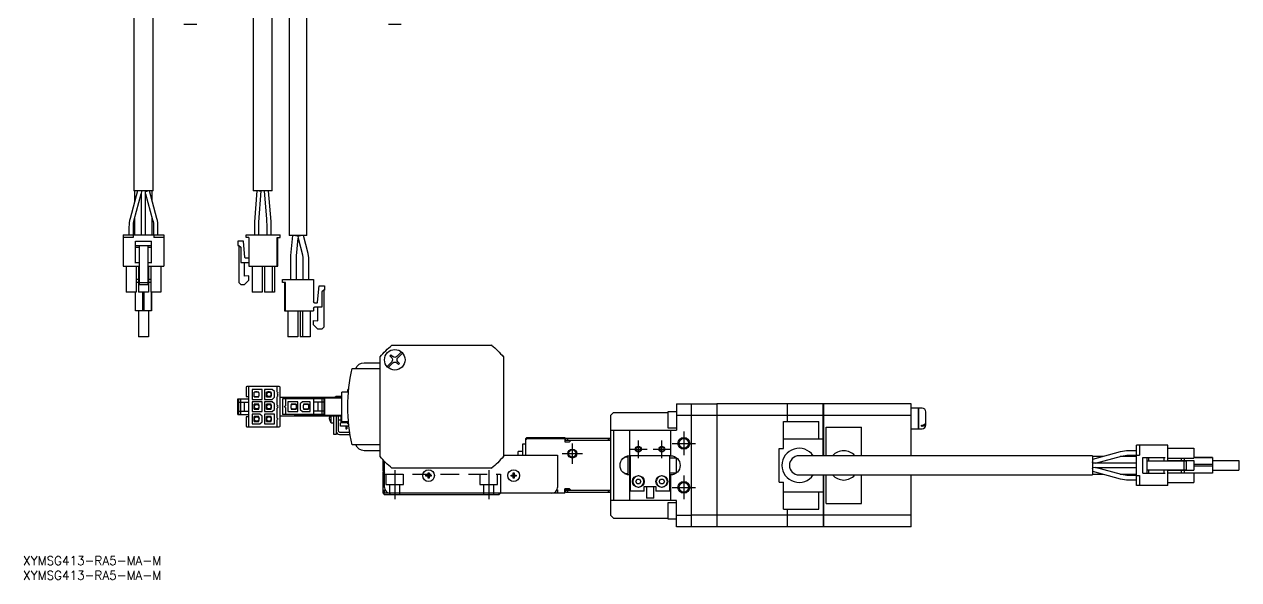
# Model space of a CAD drawing. Extents: x 0 to 887, y -8 to 456.
# Drawn here: x 0.4 to 414.2, y -8 to 181.4 of the extents above; entities that cross this region are included whole.
import ezdxf

# ---------------------------------------------------------------- set-up
doc = ezdxf.new("R2010")
doc.units = 0
doc.header["$LTSCALE"] = 0.5
doc.linetypes.add('CENTER', pattern=[50.8, 31.75, -6.35, 6.35, -6.35])
doc.linetypes.add('DASHED', pattern=[19.05, 12.7, -6.35])
for name, color, linetype in [('MSM_CENTER', 1, 'CENTER'), ('MSM_CONTINUOUS', 7, 'CONTINUOUS'), ('MSM_DASHED', 4, 'DASHED'), ('MSM_NARROW', 5, 'CONTINUOUS'), ('MSM_PART_NUMBER', 7, 'CONTINUOUS')]:
    doc.layers.add(name, color=color, linetype=linetype)
doc.styles.get("Standard").update_dxf_attribs({"font": 'txt.shx', "height": 1, "bigfont": 'bigfont.shx'})

msp = doc.modelspace()

# ---------------------------------------------------------------- linework, layer by layer
at = {"layer": 'MSM_CENTER'}
for p, q in [((225.15, 42.5), (225.15, 34.5)), ((187.15, 38.5), (187.15, 31.5)), ((209.65, 33.5), (209.65, 39.5)), ((217.65, 33.5), (217.65, 39.5)), ((221.15, 38.5), (229.15, 38.5)), ((183.65, 35), (190.65, 35)), ((206.65, 36.5), (212.65, 36.5)), ((214.65, 36.5), (220.65, 36.5)), ((126.65, 29.3), (126.65, 19.5)), ((158.65, 29.3), (158.65, 19.5)), ((225.15, 27.5), (225.15, 19.5)), ((221.15, 23.5), (229.15, 23.5))]:
    msp.add_line(p, q, dxfattribs=at)
at = {"layer": 'MSM_CONTINUOUS'}
for p, q in [((37.75, 224.63), (37.75, 124.63)), ((44.25, 124.63), (44.25, 224.63)), ((78.4, 211.63), (78.4, 124.63)), ((84.9, 124.63), (84.9, 211.63)), ((90.65, 204.38), (90.65, 109.38)), ((96.65, 109.38), (96.65, 204.38)), ((54.8, 181.38), (59.2, 181.38)), ((124.45, 181.38), (128.85, 181.38)), ((38.97, 124.63), (36.43, 115.14)), ((44.25, 124.63), (37.75, 124.63)), ((38, 124.63), (38, 121)), ((40.25, 124.63), (40.25, 124.54)), ((40.36, 124.5), (40.25, 123.6)), ((41.75, 109.63), (41.75, 124.63)), ((45.57, 115.15), (43.03, 124.63)), ((44, 121), (44, 124.63)), ((84.9, 124.63), (78.4, 124.63)), ((79.65, 124.63), (78.85, 114.06)), ((80.35, 113.95), (81.15, 124.57)), ((80.4, 124.63), (81.15, 124.57)), ((81.15, 124.57), (81.12, 124.63)), ((82.15, 124.57), (82.92, 114.89)), ((84.49, 114.09), (83.65, 124.63)), ((37.88, 114.75), (40.25, 123.6)), ((40.25, 123.6), (40.25, 109.63)), ((41.75, 123.6), (44.12, 114.76)), ((36.05, 112.26), (36.05, 109.63)), ((37.55, 109.63), (37.55, 112.26)), ((38, 115.21), (38, 109.63)), ((44, 109.63), (44, 115.21)), ((44.45, 112.26), (44.45, 109.63)), ((45.95, 109.63), (45.95, 112.26)), ((78.82, 113.26), (78.82, 109.63)), ((80.32, 109.63), (80.32, 113.26)), ((82.92, 114.89), (83.02, 112.26)), ((83.02, 112.26), (83.02, 109.63)), ((84.52, 109.63), (84.52, 113.23)), ((34.1, 109.63), (47.9, 109.63)), ((34.1, 109.63), (34.1, 98.93)), ((37.5, 108.63), (34.1, 108.63)), ((37.5, 109.63), (37.5, 108.63)), ((44.5, 109.63), (44.5, 108.63)), ((47.9, 108.63), (44.5, 108.63)), ((47.9, 109.63), (47.9, 98.93)), ((75.95, 108.63), (75.95, 109.63)), ((75.95, 109.63), (87.55, 109.63)), ((76.95, 108.63), (75.95, 108.63)), ((76.95, 108.63), (76.95, 98.93)), ((86.55, 98.93), (86.55, 108.63)), ((86.55, 108.63), (87.55, 108.63)), ((86.8, 98.93), (86.8, 108.63)), ((87.55, 108.63), (87.55, 109.63)), ((96.65, 109.38), (90.65, 109.38)), ((91.79, 109.38), (91.14, 102.57)), ((92.8, 109.38), (93.79, 109.28)), ((93.13, 102.38), (93.71, 108.43)), ((93.65, 109.16), (94.5, 109.38)), ((93.65, 109.16), (93.71, 108.43)), ((93.71, 108.43), (95.19, 102.75)), ((93.78, 109.19), (93.79, 109.28)), ((97.13, 103.25), (95.53, 109.38)), ((38.3, 107.43), (43.7, 107.43)), ((38.3, 99.88), (38.3, 107.43)), ((38.3, 105.93), (43.7, 105.93)), ((38.3, 105.43), (39.5, 105.43)), ((39.5, 105.93), (39.5, 92.63)), ((42.5, 105.93), (42.5, 92.63)), ((42.5, 105.43), (43.7, 105.43)), ((43.7, 99.88), (43.7, 107.43)), ((75.06, 107.43), (73.15, 107.43)), ((73.15, 107.43), (73.15, 105.93)), ((73.15, 105.93), (73.45, 105.93)), ((73.45, 105.93), (74.15, 105.43)), ((73.45, 105.93), (73.45, 93.33)), ((74.15, 105.43), (74.15, 100.18)), ((75.55, 101.86), (75.06, 107.43)), ((38.3, 100.18), (39.5, 100.18)), ((42.5, 100.18), (43.7, 100.18)), ((74.15, 100.18), (76.65, 100.18)), ((75.45, 95.5), (75.45, 100.18)), ((76.65, 101.68), (75.75, 101.68)), ((91.14, 102.57), (91.12, 102.28)), ((91.12, 102.28), (91.12, 94.38)), ((93.12, 102.28), (93.13, 102.38)), ((93.12, 94.38), (93.12, 102.28)), ((95.19, 102.75), (95.32, 101.74)), ((95.32, 101.74), (95.32, 94.38)), ((97.32, 101.74), (97.13, 103.25)), ((97.32, 94.38), (97.32, 101.74)), ((34.1, 98.93), (39.5, 98.93)), ((35.1, 98.93), (35.1, 90.03)), ((38.5, 98.93), (38.5, 90.03)), ((39.3, 98.93), (39.3, 90.03)), ((42.5, 98.93), (47.9, 98.93)), ((42.7, 98.93), (42.7, 90.03)), ((43.5, 98.93), (43.5, 90.03)), ((46.9, 98.93), (46.9, 90.03)), ((76.95, 95.63), (75.45, 95.5)), ((76.95, 98.93), (86.8, 98.93)), ((76.95, 94.13), (76.95, 95.63)), ((78.05, 98.93), (78.05, 90.03)), ((81.45, 98.93), (81.45, 90.03)), ((82.25, 98.93), (82.25, 90.03)), ((84.9, 98.93), (84.9, 90.03)), ((85.65, 98.93), (85.65, 90.03)), ((39.3, 94.38), (38.5, 94.38)), ((39.3, 93.38), (38.5, 93.38)), ((39.5, 93.33), (42.5, 93.33)), ((39.5, 92.63), (42.5, 92.63)), ((43.5, 94.38), (42.7, 94.38)), ((43.5, 93.38), (42.7, 93.38)), ((73.45, 93.33), (74.15, 92.63)), ((74.15, 92.63), (75.45, 92.63)), ((75.45, 92.63), (76.95, 94.13)), ((88.35, 93.38), (88.35, 94.38)), ((88.35, 94.38), (98.95, 94.38)), ((89.35, 93.38), (88.35, 93.38)), ((89.1, 93.38), (89.1, 83.68)), ((89.35, 83.68), (89.35, 93.38)), ((98.95, 94.38), (98.95, 86.73)), ((98.95, 94.38), (98.95, 86.73)), ((100.35, 86.61), (100.83, 92.18)), ((100.83, 92.18), (102.75, 92.18)), ((102.75, 92.18), (102.75, 90.68)), ((102.75, 92.18), (102.75, 90.68)), ((38.5, 90.03), (35.1, 90.03)), ((38.3, 83.68), (38.3, 90.03)), ((42.7, 90.03), (39.3, 90.03)), ((40.75, 83.68), (40.75, 90.03)), ((41.25, 83.68), (41.25, 90.03)), ((46.9, 90.03), (43.5, 90.03)), ((43.7, 90.03), (43.7, 86.73)), ((43.7, 86.61), (43.7, 90.03)), ((43.7, 90.03), (43.7, 84.93)), ((43.7, 83.68), (43.7, 90.03)), ((81.45, 90.03), (78.05, 90.03)), ((85.65, 90.03), (82.25, 90.03)), ((102.45, 90.68), (101.75, 90.18)), ((102.45, 90.68), (101.75, 90.18)), ((101.75, 90.18), (101.75, 84.93)), ((101.75, 90.18), (101.75, 84.93)), ((102.75, 90.68), (102.45, 90.68)), ((102.45, 90.68), (102.45, 78.08)), ((102.45, 90.68), (102.45, 78.08)), ((43.7, 83.68), (38.3, 83.68)), ((39.3, 83.68), (39.3, 74.78)), ((42.7, 83.68), (42.7, 74.78)), ((42.7, 83.68), (42.7, 74.78)), ((42.7, 83.68), (42.7, 74.78)), ((43.7, 86.73), (43.7, 86.43)), ((43.7, 86.43), (43.7, 86.61)), ((43.7, 84.93), (43.7, 84.63)), ((43.7, 84.63), (43.7, 83.68)), ((89.1, 83.68), (98.95, 83.68)), ((90.25, 83.68), (90.25, 74.78)), ((93.65, 83.68), (93.65, 74.78)), ((93.65, 83.68), (93.65, 74.78)), ((94.45, 83.68), (94.45, 74.78)), ((95.2, 83.68), (95.2, 74.78)), ((97.85, 83.68), (97.85, 74.78)), ((97.85, 83.68), (97.85, 74.78)), ((98.95, 86.73), (98.95, 86.73)), ((98.95, 84.63), (98.95, 84.64)), ((98.95, 84.63), (98.95, 83.68)), ((98.95, 84.63), (98.95, 83.68)), ((99.25, 86.43), (100.15, 86.43)), ((101.75, 84.93), (99.25, 84.93)), ((100.45, 80.25), (100.45, 84.93)), ((98.95, 78.88), (98.95, 80.38)), ((98.95, 80.38), (100.45, 80.25)), ((98.95, 80.38), (100.45, 80.25)), ((100.45, 77.38), (98.95, 78.88)), ((42.7, 74.78), (39.3, 74.78)), ((93.65, 74.78), (90.25, 74.78)), ((97.85, 74.78), (94.45, 74.78)), ((101.75, 77.38), (100.45, 77.38)), ((102.45, 78.08), (101.75, 77.38)), ((102.45, 78.08), (101.75, 77.38)), ((125.65, 72), (125.52, 71.87)), ((125.68, 72), (159.62, 72)), ((159.78, 71.87), (159.65, 72)), ((121.78, 68.13), (121.65, 68)), ((121.65, 34.03), (121.65, 67.97)), ((124, 64.71), (125.59, 66.29)), ((124.99, 68.31), (125.34, 68.66)), ((125.59, 67.71), (124.99, 68.31)), ((125.34, 68.66), (125.94, 68.06)), ((127.35, 68.06), (128.94, 69.65)), ((129.29, 69.29), (127.71, 67.71)), ((127.71, 66.29), (128.31, 65.69)), ((163.65, 68), (163.52, 68.13)), ((163.65, 67.97), (163.65, 34.03)), ((112.08, 64), (121.65, 64)), ((116.23, 66), (121.65, 66)), ((125.94, 65.94), (124.36, 64.35)), ((127.96, 65.34), (127.35, 65.94)), ((128.31, 65.69), (127.96, 65.34)), ((75.95, 57.6), (75.95, 54.5)), ((75.95, 54.5), (76.95, 54.5)), ((87.25, 57.9), (76.25, 57.9)), ((76.95, 44.1), (76.95, 57.9)), ((81.45, 56.9), (78.05, 56.9)), ((78.05, 56.9), (78.05, 53.5)), ((79.2, 56), (78.7, 56)), ((78.7, 54.4), (78.7, 56)), ((80.07, 55.95), (78.7, 55.95)), ((78.7, 54.45), (80.07, 54.45)), ((78.7, 54.4), (79.2, 54.4)), ((79.7, 56.1), (79.2, 56.1)), ((79.2, 55.95), (79.2, 56.1)), ((79.2, 54.45), (79.2, 54.3)), ((79.2, 54.3), (79.7, 54.3)), ((79.7, 55.95), (79.7, 56.1)), ((80.35, 56), (79.7, 56)), ((79.7, 54.3), (79.7, 54.45)), ((79.7, 54.4), (80.35, 54.4)), ((80.35, 55.68), (80.07, 55.95)), ((80.07, 54.45), (80.45, 54.82)), ((80.35, 55.68), (80.35, 56)), ((80.45, 55.57), (80.35, 55.68)), ((80.35, 54.4), (80.35, 54.73)), ((80.45, 54.82), (80.45, 55.57)), ((81.45, 53.5), (81.45, 56.9)), ((84.9, 56.9), (82.25, 56.9)), ((82.25, 56.9), (82.25, 53.5)), ((83.4, 56), (82.9, 56)), ((82.9, 54.4), (82.9, 56)), ((84.27, 55.95), (82.9, 55.95)), ((83.05, 55.41), (82.9, 54.89)), ((82.9, 54.45), (84.27, 54.45)), ((82.9, 54.4), (83.4, 54.4)), ((83.9, 56.1), (83.4, 56.1)), ((83.4, 55.95), (83.4, 56.1)), ((83.4, 54.45), (83.4, 54.3)), ((83.4, 54.3), (83.9, 54.3)), ((83.9, 55.95), (83.9, 56.1)), ((84.55, 56), (83.9, 56)), ((83.9, 54.3), (83.9, 54.45)), ((83.9, 54.4), (84.55, 54.4)), ((84.55, 55.68), (84.27, 55.95)), ((84.27, 54.45), (84.65, 54.82)), ((84.36, 54.54), (84.49, 54.99)), ((84.55, 55.68), (84.55, 56)), ((84.65, 55.57), (84.55, 55.68)), ((84.55, 54.4), (84.55, 54.73)), ((84.65, 54.82), (84.65, 55.57)), ((85.65, 56.15), (84.9, 56.9)), ((84.9, 53.5), (85.65, 54.25)), ((85.65, 54.25), (85.65, 56.15)), ((86.55, 56), (86.55, 57.9)), ((86.55, 55.45), (86.55, 55.5)), ((86.55, 54.9), (86.55, 54.95)), ((86.55, 51.52), (86.55, 54.4)), ((87.55, 44.4), (87.55, 57.6)), ((87.55, 54.25), (108.65, 54.25)), ((93.65, 54), (108.65, 54)), ((108.65, 54.5), (107.05, 54.5)), ((108.65, 46), (108.65, 56)), ((110.86, 56), (108.65, 56)), ((110.65, 56), (110.65, 56.82)), ((110.93, 56.82), (110.65, 56.82)), ((73.15, 48.3), (73.15, 53.7)), ((73.15, 53.7), (76.95, 53.7)), ((73.45, 48.3), (73.45, 53.7)), ((73.45, 52.5), (76.95, 52.5)), ((74.15, 48.3), (74.15, 53.7)), ((75.45, 49.5), (75.45, 52.5)), ((78.05, 53.5), (81.45, 53.5)), ((78.05, 52.7), (78.05, 49.3)), ((81.45, 52.7), (78.05, 52.7)), ((79.2, 51.8), (78.7, 51.8)), ((78.7, 50.2), (78.7, 51.8)), ((80.07, 51.75), (78.7, 51.75)), ((78.7, 50.25), (80.07, 50.25)), ((78.7, 50.2), (79.2, 50.2)), ((79.7, 51.9), (79.2, 51.9)), ((79.2, 51.75), (79.2, 51.9)), ((79.2, 50.25), (79.2, 50.1)), ((79.2, 50.1), (79.7, 50.1)), ((79.7, 51.75), (79.7, 51.9)), ((80.35, 51.8), (79.7, 51.8)), ((79.7, 50.1), (79.7, 50.25)), ((79.7, 50.2), (80.35, 50.2)), ((80.45, 51.37), (80.07, 51.75)), ((80.07, 50.25), (80.45, 50.62)), ((80.35, 51.47), (80.35, 51.8)), ((80.35, 50.2), (80.35, 50.52)), ((80.45, 50.62), (80.45, 51.37)), ((81.45, 49.3), (81.45, 52.7)), ((82.25, 53.5), (84.9, 53.5)), ((84.9, 52.7), (82.25, 52.7)), ((82.25, 52.7), (82.25, 49.3)), ((83.4, 51.8), (82.9, 51.8)), ((82.9, 50.2), (82.9, 51.8)), ((84.27, 51.75), (82.9, 51.75)), ((82.9, 51.75), (82.98, 51.75)), ((82.9, 50.25), (84.27, 50.25)), ((82.9, 50.25), (82.98, 50.25)), ((82.9, 50.2), (83.4, 50.2)), ((83.9, 51.9), (83.4, 51.9)), ((83.4, 51.75), (83.4, 51.9)), ((83.4, 50.25), (83.4, 50.1)), ((83.4, 50.1), (83.9, 50.1)), ((83.9, 51.75), (83.9, 51.9)), ((84.55, 51.8), (83.9, 51.8)), ((83.9, 50.1), (83.9, 50.25)), ((83.9, 50.2), (84.55, 50.2)), ((84.65, 51.37), (84.27, 51.75)), ((84.27, 50.25), (84.55, 50.52)), ((84.55, 51.47), (84.55, 51.8)), ((84.55, 50.52), (84.65, 50.62)), ((84.55, 50.2), (84.55, 50.52)), ((84.65, 50.62), (84.65, 51.37)), ((85.65, 51.95), (84.9, 52.7)), ((84.9, 49.3), (85.65, 50.05)), ((85.65, 50.05), (85.65, 51.95)), ((86.55, 50.98), (86.55, 51.02)), ((86.55, 47.05), (86.55, 50.48)), ((88.35, 53.7), (88.35, 48.3)), ((102.75, 53.7), (88.35, 53.7)), ((89.35, 53.7), (89.35, 51.25)), ((89.35, 50.75), (89.35, 48.3)), ((90.25, 52.7), (90.25, 49.3)), ((93.65, 52.7), (90.25, 52.7)), ((91.62, 51.75), (91.25, 51.37)), ((91.25, 51.37), (91.25, 50.62)), ((91.25, 50.62), (91.62, 50.25)), ((92, 51.8), (91.35, 51.8)), ((91.35, 51.8), (91.35, 51.47)), ((91.35, 50.52), (91.35, 50.2)), ((91.35, 50.2), (92, 50.2)), ((93, 51.75), (91.62, 51.75)), ((91.62, 50.25), (93, 50.25)), ((92.5, 51.9), (92, 51.9)), ((92, 51.9), (92, 51.75)), ((92, 50.25), (92, 50.1)), ((92, 50.1), (92.5, 50.1)), ((92.5, 51.9), (92.5, 51.75)), ((93, 51.8), (92.5, 51.8)), ((92.5, 50.1), (92.5, 50.25)), ((92.5, 50.2), (93, 50.2)), ((93, 51.8), (93, 50.2)), ((93.65, 49.3), (93.65, 52.7)), ((95.2, 52.7), (94.45, 51.95)), ((94.45, 51.95), (94.45, 50.05)), ((94.45, 50.05), (95.2, 49.3)), ((97.85, 52.7), (95.2, 52.7)), ((95.82, 51.75), (95.45, 51.37)), ((95.45, 51.37), (95.45, 50.62)), ((95.45, 50.62), (95.82, 50.25)), ((96.2, 51.8), (95.55, 51.8)), ((95.55, 51.8), (95.55, 51.47)), ((95.55, 50.52), (95.55, 50.2)), ((95.55, 50.2), (96.2, 50.2)), ((97.2, 51.75), (95.82, 51.75)), ((95.82, 50.25), (97.2, 50.25)), ((96.7, 51.9), (96.2, 51.9)), ((96.2, 51.9), (96.2, 51.75)), ((96.2, 50.25), (96.2, 50.1)), ((96.2, 50.1), (96.7, 50.1)), ((96.7, 51.9), (96.7, 51.75)), ((97.2, 51.8), (96.7, 51.8)), ((96.7, 50.1), (96.7, 50.25)), ((96.7, 50.2), (97.2, 50.2)), ((97.2, 51.8), (97.2, 50.2)), ((97.85, 49.3), (97.85, 52.7)), ((98.95, 53.7), (98.95, 48.3)), ((102.45, 52.5), (98.95, 52.5)), ((100.45, 52.5), (100.45, 49.5)), ((101.75, 53.7), (101.75, 48.3)), ((102.45, 53.7), (102.45, 48.3)), ((102.75, 53.7), (102.75, 48.3)), ((222.65, 52), (222.65, 43)), ((222.65, 52), (236.35, 52)), ((227.65, 52), (227.65, 10)), ((236.35, 52), (236.35, 10)), ((236.4, 51.95), (236.35, 51.95)), ((236.4, 52), (236.4, 10)), ((260.35, 52), (236.4, 52)), ((260.35, 52), (260.35, 46)), ((260.4, 51.95), (260.35, 51.95)), ((272.65, 52), (260.4, 52)), ((260.4, 52), (260.4, 46)), ((272.65, 34.25), (272.65, 52)), ((272.7, 51.95), (272.65, 51.95)), ((272.7, 52), (272.7, 34.25)), ((302.65, 52), (272.7, 52)), ((302.65, 34.25), (302.65, 52)), ((305.15, 50.5), (302.65, 50.5)), ((305.15, 43.5), (305.15, 50.5)), ((305.2, 50.45), (305.15, 50.45)), ((305.2, 43.5), (305.2, 50.5)), ((306.35, 50.5), (305.2, 50.5)), ((73.15, 48.3), (76.95, 48.3)), ((73.45, 49.5), (76.95, 49.5)), ((75.95, 47.5), (75.95, 44.4)), ((76.95, 47.5), (75.95, 47.5)), ((78.05, 49.3), (81.45, 49.3)), ((78.05, 48.5), (78.05, 45.1)), ((80.7, 48.5), (78.05, 48.5)), ((79.2, 47.6), (78.7, 47.6)), ((78.7, 46), (78.7, 47.6)), ((80.07, 47.55), (78.7, 47.55)), ((78.7, 46.05), (80.07, 46.05)), ((78.7, 46), (79.2, 46)), ((78.85, 47), (79, 47.55)), ((79.7, 47.7), (79.2, 47.7)), ((79.2, 47.55), (79.2, 47.7)), ((79.2, 46.05), (79.2, 45.9)), ((79.2, 45.9), (79.7, 45.9)), ((79.7, 47.55), (79.7, 47.7)), ((80.35, 47.6), (79.7, 47.6)), ((79.7, 45.9), (79.7, 46.05)), ((79.7, 46), (80.35, 46)), ((80.45, 47.18), (80.07, 47.55)), ((80.07, 46.05), (80.45, 46.43)), ((80.45, 47.14), (80.29, 46.6)), ((80.35, 47.27), (80.35, 47.6)), ((80.35, 46), (80.35, 46.32)), ((80.45, 46.43), (80.45, 47.18)), ((81.45, 47.75), (80.7, 48.5)), ((80.7, 45.1), (81.45, 45.85)), ((81.45, 45.85), (81.45, 47.75)), ((82.25, 49.3), (84.9, 49.3)), ((82.25, 48.5), (82.25, 45.1)), ((85.65, 48.5), (82.25, 48.5)), ((83.4, 47.6), (82.9, 47.6)), ((82.9, 46), (82.9, 47.6)), ((84.27, 47.55), (82.9, 47.55)), ((83.05, 46.59), (82.9, 47.11)), ((82.9, 46.05), (84.27, 46.05)), ((82.9, 46), (83.4, 46)), ((83.9, 47.7), (83.4, 47.7)), ((83.4, 47.55), (83.4, 47.7)), ((83.4, 46.05), (83.4, 45.9)), ((83.4, 45.9), (83.9, 45.9)), ((83.9, 47.55), (83.9, 47.7)), ((84.55, 47.6), (83.9, 47.6)), ((83.9, 45.9), (83.9, 46.05)), ((83.9, 46), (84.55, 46)), ((84.65, 47.18), (84.27, 47.55)), ((84.27, 46.05), (84.65, 46.43)), ((84.36, 47.46), (84.49, 47.01)), ((84.55, 47.27), (84.55, 47.6)), ((84.55, 46), (84.55, 46.32)), ((84.65, 46.43), (84.65, 47.18)), ((85.65, 45.1), (85.65, 48.5)), ((86.55, 44.1), (86.55, 46.55)), ((108.65, 47.75), (87.55, 47.75)), ((102.75, 48.3), (88.35, 48.3)), ((90.25, 49.3), (93.65, 49.3)), ((108.65, 48), (93.65, 48)), ((95.2, 49.3), (97.85, 49.3)), ((102.45, 49.5), (98.95, 49.5)), ((104.26, 47.68), (104.38, 47.68)), ((104.38, 47.32), (104.26, 47.32)), ((104.38, 46.61), (104.37, 46.61)), ((104.38, 47.68), (104.38, 47.32)), ((104.95, 45.5), (104.95, 47.75)), ((105.85, 41.5), (105.85, 47.75)), ((106.65, 47.75), (106.65, 41.5)), ((107.45, 42.7), (107.45, 47.75)), ((107.45, 46.5), (108.35, 46.5)), ((108.35, 46.5), (108.35, 47.75)), ((108.35, 46.5), (108.55, 46.7)), ((108.4, 45.5), (108.4, 46.55)), ((108.55, 46.7), (108.65, 46.8)), ((108.65, 46), (110.86, 46)), ((108.94, 45.5), (108.94, 46)), ((109.4, 46), (109.4, 45.5)), ((110.65, 45.18), (110.65, 46)), ((201.15, 49), (200.15, 48)), ((200.15, 48), (200.15, 14)), ((201.15, 49), (219.65, 49)), ((219.65, 49.25), (219.65, 43.75)), ((222.65, 49.25), (219.65, 49.25)), ((227.65, 48), (222.65, 48)), ((236.35, 47.97), (227.65, 47.97)), ((236.4, 47.71), (236.35, 47.71)), ((260.35, 47.97), (236.4, 47.97)), ((259.15, 36.78), (259.15, 46)), ((259.15, 46), (271.15, 46)), ((260.4, 47.71), (260.35, 47.71)), ((272.65, 47.97), (260.4, 47.97)), ((271.15, 40), (271.15, 46)), ((272.7, 47.71), (272.65, 47.71)), ((302.65, 47.97), (272.7, 47.97)), ((307.65, 44.8), (307.65, 49.2)), ((76.25, 44.1), (87.25, 44.1)), ((78.05, 45.1), (80.7, 45.1)), ((82.25, 45.1), (85.65, 45.1)), ((104.95, 45.5), (105.85, 45.5)), ((106.65, 41.5), (105.85, 41.5)), ((107.85, 42.3), (111.29, 42.3)), ((107.85, 41.5), (111.41, 41.5)), ((108.15, 44.3), (108.15, 45.5)), ((110.65, 45.5), (108.15, 45.5)), ((111.03, 44.3), (108.15, 44.3)), ((110.02, 44.3), (110.02, 43.5)), ((110.02, 43.5), (110.27, 43.5)), ((110.27, 44.3), (110.27, 43.5)), ((110.65, 45.18), (110.93, 45.18)), ((200.15, 43), (222.65, 43)), ((201.15, 43), (201.15, 19)), ((206.65, 43), (206.65, 34.25)), ((219.65, 43.75), (222.65, 43.75)), ((220.65, 43), (220.65, 34.25)), ((273.65, 34.25), (273.65, 44)), ((273.65, 44), (285.65, 44)), ((285.65, 34.25), (285.65, 44)), ((302.65, 43.5), (305.15, 43.5)), ((305.15, 43.55), (305.2, 43.55)), ((305.2, 43.5), (306.35, 43.5)), ((306.15, 44.71), (306.35, 44.71)), ((306.15, 44.35), (306.15, 44.71)), ((306.15, 44.35), (306.35, 44.35)), ((121.65, 38), (112.08, 38)), ((170.15, 38.25), (170.15, 34.5)), ((171.15, 38.25), (170.15, 38.25)), ((171.15, 40), (171.65, 40.5)), ((171.15, 40), (171.15, 34.5)), ((171.76, 40), (171.15, 39.69)), ((171.65, 40.5), (184.65, 40.5)), ((172.26, 40.5), (171.76, 40)), ((184.65, 40), (171.76, 40)), ((184.65, 40.5), (184.65, 39)), ((184.65, 39), (186.15, 39)), ((184.95, 39.5), (184.95, 40.3)), ((184.95, 40.3), (199.95, 40.3)), ((200.15, 39.5), (184.95, 39.5)), ((185.45, 40.3), (185.45, 39.5)), ((186.65, 39.5), (186.15, 39)), ((199.45, 39.5), (199.45, 40.3)), ((199.95, 40.3), (199.95, 39.5)), ((259.15, 40), (272.65, 40)), ((379.4, 24.1), (379.4, 37.9)), ((390.1, 37.9), (379.4, 37.9)), ((380.4, 37.9), (380.4, 34.5)), ((390.1, 32.5), (390.1, 37.9)), ((121.65, 36), (116.23, 36)), ((121.65, 34), (121.78, 33.87)), ((163.52, 33.87), (163.65, 34)), ((163.65, 34.5), (182.15, 34.5)), ((168.65, 34.5), (168.65, 35.75)), ((170.15, 35.75), (168.65, 35.75)), ((182.15, 34.5), (182.15, 23.5)), ((206.15, 33.75), (204.92, 33.75)), ((206.15, 28.25), (206.15, 33.75)), ((220.65, 34.25), (206.65, 34.25)), ((206.75, 27.75), (206.75, 34.25)), ((206.95, 22.25), (206.95, 34.25)), ((216.95, 36.8), (216.92, 36.83)), ((216.95, 36.8), (216.95, 36.11)), ((220.35, 22.25), (220.35, 34.25)), ((222.65, 33.5), (220.35, 33.5)), ((222.65, 28.44), (222.65, 33.56)), ((257.65, 25.22), (257.65, 36.78)), ((257.65, 36.78), (259.15, 36.78)), ((364.4, 34.25), (264.4, 34.25)), ((373.88, 35.57), (364.4, 33.03)), ((364.4, 34.25), (364.4, 27.75)), ((368.03, 34), (364.4, 34)), ((365.43, 31.75), (374.27, 34.12)), ((379.4, 34), (373.82, 34)), ((379.4, 35.95), (376.77, 35.95)), ((376.77, 34.45), (379.4, 34.45)), ((379.4, 34.5), (380.4, 34.5)), ((381.6, 33.7), (389.15, 33.7)), ((381.6, 28.3), (381.6, 33.7)), ((383.1, 28.3), (383.1, 33.7)), ((383.6, 32.5), (383.6, 33.7)), ((388.85, 32.5), (388.85, 33.7)), ((390.1, 36.9), (399, 36.9)), ((390.1, 33.5), (399, 33.5)), ((394.65, 33.5), (394.65, 32.7)), ((395.65, 33.5), (395.65, 32.7)), ((399, 36.9), (399, 33.5)), ((399, 33.7), (402.3, 33.7)), ((402.41, 33.7), (399, 33.7)), ((399, 33.7), (404.1, 33.7)), ((405.35, 33.7), (399, 33.7)), ((402.3, 33.7), (402.6, 33.7)), ((402.6, 33.7), (402.41, 33.7)), ((404.1, 33.7), (404.4, 33.7)), ((404.4, 33.7), (405.35, 33.7)), ((405.35, 33.7), (405.35, 28.3)), ((122.65, 29), (122.65, 32.86)), ((122.65, 29), (123.15, 28.5)), ((122.9, 28.75), (123.15, 29)), ((123.15, 23.5), (123.15, 32.33)), ((125.52, 30.13), (125.65, 30)), ((159.62, 30), (125.68, 30)), ((159.65, 30), (159.78, 30.13)), ((364.48, 32.16), (364.4, 32.46)), ((364.49, 31.75), (364.4, 32.04)), ((379.4, 31.75), (364.4, 31.75)), ((364.4, 30.25), (364.49, 30.25)), ((364.4, 29.95), (364.49, 30.25)), ((364.4, 28.97), (373.89, 26.43)), ((364.57, 31.75), (364.48, 32.16)), ((364.49, 30.25), (364.53, 30.36)), ((364.53, 30.36), (365.43, 30.25)), ((365.43, 30.25), (379.4, 30.25)), ((374.28, 27.88), (365.43, 30.25)), ((383.1, 32.5), (396.4, 32.5)), ((383.1, 29.5), (396.4, 29.5)), ((383.6, 28.3), (383.6, 29.5)), ((388.85, 28.3), (388.85, 29.5)), ((390.1, 32.7), (399, 32.7)), ((390.1, 24.1), (390.1, 29.5)), ((390.1, 29.3), (399, 29.3)), ((394.65, 29.3), (394.65, 28.5)), ((395.65, 29.3), (395.65, 28.5)), ((395.7, 29.5), (395.7, 32.5)), ((396.4, 29.5), (396.4, 32.5)), ((399, 32.7), (399, 29.3)), ((405.35, 31.25), (399, 31.25)), ((405.35, 30.75), (399, 30.75)), ((405.35, 32.7), (414.25, 32.7)), ((405.35, 32.7), (414.25, 32.7)), ((405.35, 32.7), (414.25, 32.7)), ((405.35, 29.3), (414.25, 29.3)), ((414.25, 32.7), (414.25, 29.3)), ((122.65, 28.7), (122.75, 28.8)), ((122.65, 21.5), (122.65, 28.7)), ((122.65, 28.2), (123.15, 28.2)), ((123.15, 27.5), (122.65, 28)), ((122.65, 28), (123.15, 28)), ((122.75, 28.7), (122.75, 28.9)), ((122.85, 24.3), (122.85, 25.5)), ((123.15, 25.5), (122.85, 25.5)), ((123.05, 28.4), (123.15, 28.4)), ((137.26, 27.32), (137.26, 27.68)), ((137.26, 27.68), (137.97, 27.68)), ((137.97, 27.32), (137.26, 27.32)), ((137.97, 28.39), (138.33, 28.39)), ((137.97, 27.68), (137.97, 28.39)), ((137.98, 27.67), (137.97, 27.68)), ((137.98, 27.33), (137.97, 27.32)), ((137.97, 26.61), (137.97, 27.32)), ((138.33, 26.61), (137.97, 26.61)), ((137.98, 27.33), (137.98, 27.67)), ((137.98, 27.67), (138.32, 27.67)), ((138.32, 27.33), (137.98, 27.33)), ((138.32, 27.67), (138.33, 27.68)), ((138.32, 27.67), (138.32, 27.33)), ((138.32, 27.33), (138.33, 27.32)), ((138.33, 28.39), (138.33, 27.68)), ((138.33, 27.68), (139.03, 27.68)), ((139.03, 27.32), (138.33, 27.32)), ((138.33, 27.32), (138.33, 26.61)), ((139.03, 27.68), (139.03, 27.32)), ((166.26, 27.32), (166.26, 27.68)), ((166.26, 27.68), (166.97, 27.68)), ((166.97, 27.32), (166.26, 27.32)), ((166.97, 28.39), (167.33, 28.39)), ((166.97, 27.68), (166.97, 28.39)), ((166.98, 27.67), (166.97, 27.68)), ((166.98, 27.33), (166.97, 27.32)), ((166.97, 26.61), (166.97, 27.32)), ((167.33, 26.61), (166.97, 26.61)), ((166.98, 27.67), (167.32, 27.67)), ((166.98, 27.33), (166.98, 27.67)), ((167.32, 27.33), (166.98, 27.33)), ((167.32, 27.67), (167.33, 27.68)), ((167.32, 27.67), (167.32, 27.33)), ((167.32, 27.33), (167.33, 27.32)), ((167.33, 28.39), (167.33, 27.68)), ((167.33, 27.68), (168.03, 27.68)), ((167.33, 27.32), (167.33, 26.61)), ((168.03, 27.32), (167.33, 27.32)), ((168.03, 27.68), (168.03, 27.32)), ((204.92, 28.25), (206.15, 28.25)), ((206.65, 27.75), (206.65, 19)), ((206.65, 27.75), (206.95, 27.75)), ((208.78, 25.5), (209.21, 26.25)), ((209.21, 24.75), (208.78, 25.5)), ((209.21, 26.25), (210.08, 26.25)), ((210.08, 26.25), (210.51, 25.5)), ((210.51, 25.5), (210.08, 24.75)), ((216.78, 25.5), (217.21, 26.25)), ((217.21, 24.75), (216.78, 25.5)), ((217.21, 26.25), (218.08, 26.25)), ((218.08, 26.25), (218.51, 25.5)), ((218.51, 25.5), (218.08, 24.75)), ((220.35, 28.5), (222.65, 28.5)), ((220.35, 27.75), (220.65, 27.75)), ((220.65, 27.75), (220.65, 19)), ((257.65, 25.22), (259.15, 25.22)), ((259.15, 16), (259.15, 25.22)), ((264.4, 27.75), (364.4, 27.75)), ((272.65, 27.75), (272.65, 10)), ((272.7, 27.75), (272.7, 10)), ((273.65, 18), (273.65, 27.75)), ((285.65, 18), (285.65, 27.75)), ((302.65, 10), (302.65, 27.75)), ((364.4, 28), (368.03, 28)), ((373.82, 28), (379.4, 28)), ((379.4, 27.55), (376.76, 27.55)), ((376.76, 26.05), (379.4, 26.05)), ((379.4, 27.5), (380.4, 27.5)), ((380.4, 27.5), (380.4, 24.1)), ((381.6, 28.3), (389.15, 28.3)), ((390.1, 28.5), (399, 28.5)), ((390.1, 25.1), (399, 25.1)), ((399, 28.5), (399, 25.1)), ((405.35, 28.3), (399, 28.3)), ((122.65, 21.5), (123.15, 21)), ((123.15, 24.3), (122.85, 24.3)), ((122.9, 21.25), (123.15, 21.5)), ((123.15, 21.5), (123.15, 22.7)), ((184.65, 21.5), (123.15, 21.5)), ((162.15, 21), (123.15, 21)), ((162.15, 21.5), (162.4, 21.25)), ((162.15, 21), (162.4, 21.25)), ((162.4, 21.25), (162.65, 21.5)), ((182.15, 22.7), (182.15, 21.5)), ((186.15, 23), (184.65, 23)), ((184.65, 21.5), (184.65, 23)), ((184.65, 22.75), (186.4, 22.75)), ((184.95, 21.7), (184.95, 22.5)), ((184.95, 22.5), (200.15, 22.5)), ((199.95, 21.7), (184.95, 21.7)), ((185.45, 22.5), (185.45, 21.7)), ((186.15, 23), (186.65, 22.5)), ((199.45, 21.7), (199.45, 22.5)), ((199.95, 22.5), (199.95, 21.7)), ((211.65, 22.25), (206.95, 22.25)), ((210.08, 24.75), (209.21, 24.75)), ((211.65, 22.25), (211.65, 23.75)), ((211.65, 23.75), (215.65, 23.75)), ((212.4, 23.75), (212.4, 19.75)), ((214.9, 19.75), (214.9, 23.75)), ((215.65, 23.75), (215.65, 22.25)), ((220.35, 22.25), (215.65, 22.25)), ((218.08, 24.75), (217.21, 24.75)), ((259.15, 22), (272.65, 22)), ((271.15, 16), (271.15, 22)), ((390.1, 24.1), (379.4, 24.1)), ((222.65, 19), (200.15, 19)), ((214.9, 19.75), (212.4, 19.75)), ((219.65, 18.25), (219.65, 12.75)), ((222.65, 18.25), (219.65, 18.25)), ((222.65, 10), (222.65, 19)), ((273.65, 18), (285.65, 18)), ((200.15, 14), (201.15, 13)), ((201.15, 13), (219.65, 13)), ((219.65, 12.75), (222.65, 12.75)), ((222.65, 14), (227.65, 14)), ((236.35, 14.03), (227.65, 14.03)), ((236.4, 14.29), (236.35, 14.29)), ((260.35, 14.03), (236.4, 14.03)), ((259.15, 16), (271.15, 16)), ((260.35, 16), (260.35, 10)), ((260.4, 14.29), (260.35, 14.29)), ((260.4, 16), (260.4, 10)), ((272.65, 14.03), (260.4, 14.03)), ((272.7, 14.29), (272.65, 14.29)), ((302.65, 14.03), (272.7, 14.03)), ((236.35, 10), (222.65, 10)), ((236.4, 10.05), (236.35, 10.05)), ((260.35, 10), (236.4, 10)), ((260.4, 10.05), (260.35, 10.05)), ((272.65, 10), (260.4, 10)), ((272.7, 10.05), (272.65, 10.05)), ((302.65, 10), (272.7, 10))]:
    msp.add_line(p, q, dxfattribs=at)
for centre, radius in [((126.65, 67), 3.5), ((83.77, 55.2), 0.75), ((79.57, 51), 0.75), ((83.77, 51), 0.75), ((79.57, 46.8), 0.75), ((83.77, 46.8), 0.75), ((209.65, 36.5), 0.783), ((217.65, 36.5), 0.783), ((225.15, 38.5), 1.62), ((187.15, 35), 1.23), ((138.15, 27.5), 2), ((167.15, 27.5), 2), ((209.65, 25.5), 2), ((217.65, 25.5), 2), ((225.15, 23.5), 1.62)]:
    msp.add_circle(centre, radius, dxfattribs=at)
at = {"layer": 'MSM_CONTINUOUS', "extrusion": (0, 0, -1)}
for centre in [(-209.65, 25.5), (-217.65, 25.5)]:
    msp.add_circle(centre, 1.9, dxfattribs=at)
at = {"layer": 'MSM_CONTINUOUS'}
for centre, radius, start, end in [((38.68, 120.01), 4.79, 69.3932, 74.5796), ((40.04, 132.89), 8.61, 281.4361, 286.3294), ((43.82, 118.47), 6.42, 106.122, 108.806), ((82.23, 124.57), 0.0773, 129.0479, 179.5838), ((47.16, 112.27), 11.11, 165, 180.006), ((34.8, 112.26), 11.15, 359.9911, 15.0006), ((89.57, 113.26), 10.75, 175.7108, 180), ((73.77, 113.23), 10.75, 0, 4.548), ((99.25, 86.73), 0.3, 180, 270), ((99.25, 84.63), 0.3, 90, 180), ((99.25, 84.63), 0.3, 90, 180), ((100.15, 86.63), 0.2, 270, 355), ((76.25, 57.6), 0.3, 90, 180), ((87.25, 57.6), 0.3, 0, 90), ((93.65, 51), 3, 64.1588, 115.8426), ((107.05, 53.3), 1.2, 90, 127.6585), ((306.35, 49.2), 1.3, 0, 90), ((93.65, 51), 3, 244.1588, 295.8426), ((107.45, 47.5), 3.19, 175.5121, 176.7703), ((107.45, 47.5), 3.19, 183.2297, 196.1067), ((107.45, 47.5), 3.2, 196.1225, 218.6822), ((306.84, 45.67), 0.809, 303.6126, 357.2927), ((76.25, 44.4), 0.3, 180, 270), ((87.25, 44.4), 0.3, 270, 0), ((107.85, 42.7), 1.2, 180, 270), ((306.37, 46.32), 1.61, 269.2584, 304.7863), ((306.35, 44.8), 1.3, 270, 360), ((306.36, 46.02), 1.66, 269.4455, 299.7231), ((306.76, 45.35), 0.891, 298.7486, 355.0367), ((264.4, 31), 5.82, 33.9465, 326.0534), ((264.4, 31), 3.25, 90, 270), ((279.65, 31), 5, 40.5416, 139.4584), ((376.77, 24.8), 11.15, 89.9911, 105.0006), ((123.05, 28.7), 0.3, 180, 270), ((279.65, 31), 5, 220.5416, 319.4584), ((376.76, 37.16), 11.11, 255, 270.006), ((125.15, 23.5), 2, 180, 270), ((180.15, 23.5), 2, 270, 0)]:
    msp.add_arc(centre, radius, start, end, dxfattribs=at)
at = {"layer": 'MSM_CONTINUOUS', "extrusion": (0, 0, -1)}
for centre, radius, start, end in [((-47.16, 112.27), 9.61, 359.9909, 15.0002), ((-34.8, 112.26), 9.65, 165.0035, 180.008), ((-89.57, 113.26), 9.25, 0, 4.2892), ((-75.75, 101.88), 0.2, 270, 355), ((-76.65, 101.98), 0.3, 180, 270), ((-76.65, 99.88), 0.3, 90, 180), ((-99.25, 86.73), 0.3, 270, 0), ((-99.25, 86.73), 0.3, 270, 0), ((-99.25, 84.63), 0.3, 0, 90), ((-99.25, 84.63), 0.3, 0, 90), ((-142.65, 51), 27, 38.9424, 51.0576), ((-142.65, 51), 27, 128.9424, 141.0576), ((-124.88, 67), 1, 135, 225), ((-126.65, 68.77), 1, 225, 315), ((-126.65, 65.23), 1, 45, 135), ((-128.41, 67), 1, 315, 45), ((-170.65, 51), 60, 347.4867, 12.5133), ((-116.23, 63), 3, 19.4712, 90), ((-86.55, 55.75), 0.25, 90, 270), ((-86.55, 55.2), 0.25, 90, 270), ((-86.55, 54.65), 0.25, 90, 270), ((-86.55, 51.27), 0.25, 90, 270), ((-86.55, 50.73), 0.25, 90, 270), ((-89.35, 51), 0.25, 269.9993, 89.9993), ((-92.12, 51), 1, 131.4089, 151.0443), ((-92.12, 51), 1, 208.9543, 228.5897), ((-96.32, 51), 1, 131.4089, 151.0443), ((-96.32, 51), 1, 208.9543, 228.5897), ((-86.55, 46.8), 0.25, 90, 270), ((-107.85, 42.7), 0.4, 270, 0), ((-116.23, 39), 3, 270, 340.5288), ((-142.65, 51), 27, 308.9424, 321.0576), ((-142.65, 51), 27, 218.9424, 231.0576), ((-206.65, 31), 3.25, 270, 90), ((-220.65, 31), 3.25, 90, 270), ((-376.77, 24.8), 9.65, 75.0035, 90.008), ((-376.76, 37.16), 9.61, 269.9909, 285.0002)]:
    msp.add_arc(centre, radius, start, end, dxfattribs=at)
at = {"layer": 'MSM_DASHED'}
for p, q in [((123.15, 28), (162.65, 28)), ((123.65, 28), (123.65, 24.5)), ((129.65, 24.5), (129.65, 28)), ((155.65, 28), (155.65, 24.5)), ((161.65, 24.5), (161.65, 28)), ((162.65, 28), (162.65, 21.5)), ((123.65, 24.5), (129.65, 24.5)), ((124.9, 24.5), (124.9, 21)), ((128.4, 21), (128.4, 24.5)), ((155.65, 24.5), (161.65, 24.5)), ((156.9, 24.5), (156.9, 21)), ((160.4, 21), (160.4, 24.5))]:
    msp.add_line(p, q, dxfattribs=at)
at = {"layer": 'MSM_NARROW'}
for centre, radius in [((209.65, 36.5), 1), ((217.65, 36.5), 1), ((225.15, 38.5), 2), ((187.15, 35), 1.5), ((225.15, 23.5), 2)]:
    msp.add_circle(centre, radius, dxfattribs=at)

# ---------------------------------------------------------------- texts
at = {"layer": 'MSM_PART_NUMBER'}
for p in [(0, -3), (0, -8)]:
    msp.add_text('XYMSG413-RA5-MA-M', height=3, dxfattribs=at).set_placement(p)

doc.saveas('drawing.dxf')
